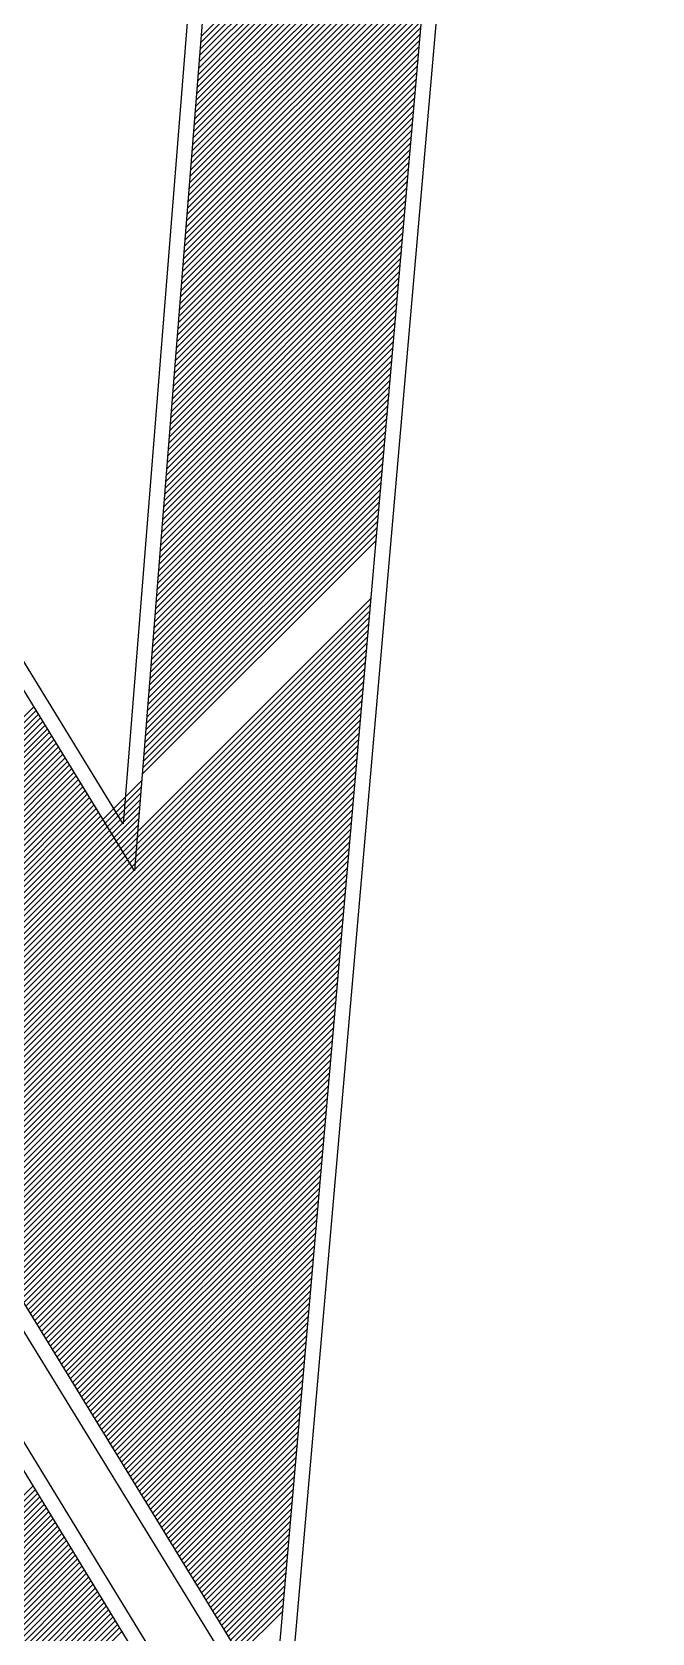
# Model space of a CAD drawing. Extents: x 3196 to 9141, y -1880 to 2325.
# Drawn here: x 8846.41 to 8853.9, y -1219.35 to -1200.01 of the extents above; entities that cross this region are included whole.
import ezdxf

# ---------------------------------------------------------------- set-up
doc = ezdxf.new("R2010")
doc.units = 0
doc.header["$MEASUREMENT"] = 0
doc.layers.add('1', color=1, linetype='CONTINUOUS')
doc.layers.add('10', color=10, linetype='CONTINUOUS')

msp = doc.modelspace()

# ---------------------------------------------------------------- linework, layer by layer
at = {"layer": '1', "linetype": 'Continuous'}
for p, q in [((8848.436518, -1200.218385), (8851.334518, -1197.320335)), ((8848.442618, -1200.141535), (8851.341268, -1197.242885)), ((8848.448768, -1200.064685), (8851.348018, -1197.165435)), ((8848.424218, -1200.372085), (8851.321018, -1197.475285)), ((8848.430368, -1200.295235), (8851.327768, -1197.397835)), ((8848.405818, -1200.602585), (8851.300718, -1197.707685)), ((8848.411968, -1200.525785), (8851.307518, -1197.630235)), ((8848.418068, -1200.448935), (8851.314268, -1197.552735)), ((8848.393568, -1200.756285), (8851.287218, -1197.862635)), ((8848.399668, -1200.679435), (8851.293968, -1197.785185)), ((8848.375168, -1200.986835), (8851.266968, -1198.095035)), ((8848.381268, -1200.909985), (8851.273718, -1198.017585)), ((8848.387418, -1200.833135), (8851.280468, -1197.940085)), ((8848.362868, -1201.140535), (8851.253418, -1198.249985)), ((8848.369018, -1201.063685), (8851.260218, -1198.172485)), ((8848.344468, -1201.371085), (8851.233168, -1198.482385)), ((8848.350618, -1201.294235), (8851.239918, -1198.404885)), ((8848.356768, -1201.217385), (8851.246668, -1198.327435)), ((8848.332218, -1201.524735), (8851.219668, -1198.637285)), ((8848.338318, -1201.447885), (8851.226418, -1198.559835)), ((8848.313818, -1201.755285), (8851.199368, -1198.869685)), ((8848.319918, -1201.678435), (8851.206118, -1198.792235)), ((8848.326068, -1201.601585), (8851.212918, -1198.714785)), ((8848.301518, -1201.908985), (8851.185868, -1199.024635)), ((8848.307668, -1201.832135), (8851.192618, -1198.947185)), ((8848.283118, -1202.139535), (8851.165618, -1199.257035)), ((8848.289268, -1202.062685), (8851.172368, -1199.179585)), ((8848.295418, -1201.985835), (8851.179118, -1199.102085)), ((8848.270868, -1202.293185), (8851.152068, -1199.411985)), ((8848.276968, -1202.216385), (8851.158818, -1199.334535)), ((8848.252468, -1202.523735), (8851.131818, -1199.644385)), ((8848.258568, -1202.446885), (8851.138568, -1199.566935)), ((8848.264718, -1202.370035), (8851.145318, -1199.489435)), ((8848.240168, -1202.677435), (8851.118318, -1199.799335)), ((8848.246318, -1202.600585), (8851.125068, -1199.721835)), ((8848.221768, -1202.907985), (8851.098018, -1200.031735)), ((8848.227918, -1202.831135), (8851.104768, -1199.954235)), ((8848.234068, -1202.754285), (8851.111568, -1199.876785)), ((8848.209518, -1203.061685), (8851.084518, -1200.186635)), ((8848.215668, -1202.984835), (8851.091268, -1200.109185)), ((8848.191118, -1203.292185), (8851.064268, -1200.419035)), ((8848.197218, -1203.215335), (8851.071018, -1200.341585)), ((8848.203368, -1203.138485), (8851.077768, -1200.264135)), ((8848.178818, -1203.445885), (8851.050718, -1200.573985)), ((8848.184968, -1203.369035), (8851.057468, -1200.496535)), ((8848.160418, -1203.676435), (8851.030468, -1200.806385)), ((8848.166568, -1203.599585), (8851.037218, -1200.728935)), ((8848.172718, -1203.522735), (8851.043968, -1200.651485)), ((8848.148168, -1203.830135), (8851.016968, -1200.961335)), ((8848.154318, -1203.753285), (8851.023718, -1200.883885)), ((8848.129768, -1204.060635), (8850.996668, -1201.193735)), ((8848.135868, -1203.983785), (8851.003418, -1201.116285)), ((8848.142018, -1203.906985), (8851.010168, -1201.038785)), ((8848.117468, -1204.214335), (8850.983168, -1201.348685)), ((8848.123618, -1204.137485), (8850.989918, -1201.271185)), ((8848.099068, -1204.444885), (8850.962868, -1201.581085)), ((8848.105218, -1204.368035), (8850.969668, -1201.503585)), ((8848.111368, -1204.291185), (8850.976418, -1201.426135)), ((8848.086818, -1204.598585), (8850.949368, -1201.735985)), ((8848.092968, -1204.521735), (8850.956118, -1201.658535)), ((8848.068418, -1204.829085), (8850.929118, -1201.968385)), ((8848.074568, -1204.752285), (8850.935868, -1201.890935)), ((8848.080668, -1204.675435), (8850.942618, -1201.813485)), ((8848.056118, -1204.982785), (8850.915618, -1202.123335)), ((8848.062268, -1204.905935), (8850.922368, -1202.045885)), ((8848.037718, -1205.213335), (8850.895318, -1202.355735)), ((8848.043868, -1205.136485), (8850.902068, -1202.278285)), ((8848.050018, -1205.059635), (8850.908818, -1202.200835)), ((8848.025468, -1205.367035), (8850.881818, -1202.510685)), ((8848.031618, -1205.290185), (8850.888568, -1202.433235)), ((8848.007068, -1205.597585), (8850.861518, -1202.743085)), ((8848.013218, -1205.520735), (8850.868318, -1202.665635)), ((8848.019318, -1205.443885), (8850.875068, -1202.588135)), ((8847.994768, -1205.751235), (8850.848018, -1202.898035)), ((8848.000918, -1205.674385), (8850.854768, -1202.820535)), ((8847.976368, -1205.981785), (8850.827768, -1203.130435)), ((8847.982518, -1205.904935), (8850.834518, -1203.052935)), ((8847.988668, -1205.828085), (8850.841268, -1202.975485)), ((8847.964118, -1206.135485), (8850.814218, -1203.285335)), ((8847.970268, -1206.058635), (8850.821018, -1203.207885)), ((8847.945718, -1206.366035), (8850.793968, -1203.517785)), ((8847.951868, -1206.289185), (8850.800718, -1203.440285)), ((8847.957968, -1206.212335), (8850.807468, -1203.362835)), ((8847.933468, -1206.519685), (8850.780468, -1203.672685)), ((8847.939568, -1206.442885), (8850.787218, -1203.595235)), ((8847.915018, -1206.750235), (8850.760168, -1203.905085)), ((8847.921168, -1206.673385), (8850.766918, -1203.827635)), ((8847.927318, -1206.596535), (8850.773718, -1203.750185)), ((8847.902768, -1206.903935), (8850.746668, -1204.060035)), ((8847.908918, -1206.827085), (8850.753418, -1203.982585)), ((8847.884368, -1207.134485), (8850.726418, -1204.292435)), ((8847.890518, -1207.057635), (8850.733168, -1204.214985)), ((8847.896618, -1206.980785), (8850.739918, -1204.137485)), ((8847.872118, -1207.288185), (8850.712868, -1204.447385)), ((8847.878218, -1207.211335), (8850.719668, -1204.369885)), ((8847.853668, -1207.518685), (8850.692618, -1204.679785)), ((8847.859818, -1207.441835), (8850.699368, -1204.602285)), ((8847.865968, -1207.364985), (8850.706118, -1204.524835)), ((8847.841418, -1207.672385), (8850.679118, -1204.834735)), ((8847.847568, -1207.595535), (8850.685868, -1204.757235)), ((8847.823018, -1207.902935), (8850.658818, -1205.067135)), ((8847.829168, -1207.826085), (8850.665568, -1204.989635)), ((8847.835268, -1207.749235), (8850.672368, -1204.912185)), ((8847.810768, -1208.056635), (8850.645318, -1205.222035)), ((8847.816868, -1207.979785), (8850.652068, -1205.144585)), ((8847.792368, -1208.287135), (8850.625068, -1205.454435)), ((8847.798468, -1208.210285), (8850.631818, -1205.376985)), ((8847.804618, -1208.133485), (8850.638568, -1205.299535)), ((8847.780068, -1208.440835), (8850.611518, -1205.609385)), ((8847.786218, -1208.363985), (8850.618268, -1205.531935)), ((8847.761668, -1208.671385), (8850.591268, -1205.841785)), ((8847.767818, -1208.594535), (8850.598018, -1205.764335)), ((8847.773918, -1208.517685), (8850.604768, -1205.686835)), ((8847.749418, -1208.825085), (8850.577768, -1205.996735)), ((8847.755518, -1208.748235), (8850.584518, -1205.919235)), ((8847.737118, -1208.978785), (8850.564218, -1206.151635)), ((8847.743268, -1208.901935), (8850.570968, -1206.074185)), ((8844.662018, -1212.690285), (8850.503418, -1206.848885)), ((8844.688918, -1212.734085), (8850.496668, -1206.926335)), ((8844.715818, -1212.777935), (8850.489918, -1207.003785)), ((8844.742668, -1212.821735), (8850.483168, -1207.081285)), ((8844.769568, -1212.865585), (8850.476418, -1207.158735)), ((8844.796468, -1212.909385), (8850.469618, -1207.236185)), ((8844.823368, -1212.953185), (8850.462868, -1207.313685)), ((8844.850218, -1212.997035), (8850.456118, -1207.391135)), ((8844.877118, -1213.040835), (8850.449368, -1207.468585)), ((8844.904018, -1213.084685), (8850.442618, -1207.546085)), ((8844.930918, -1213.128485), (8850.435868, -1207.623535)), ((8844.957768, -1213.172335), (8850.429118, -1207.701035)), ((8844.984668, -1213.216135), (8850.422318, -1207.778485)), ((8845.011568, -1213.259985), (8850.415568, -1207.855935)), ((8845.038468, -1213.303785), (8850.408818, -1207.933435)), ((8843.613418, -1210.981185), (8846.430368, -1208.164185)), ((8845.065318, -1213.347635), (8850.402068, -1208.010885)), ((8845.092218, -1213.391435), (8850.395318, -1208.088335)), ((8845.119118, -1213.435285), (8850.388568, -1208.165835)), ((8843.640268, -1211.024985), (8846.457218, -1208.208035)), ((8843.667168, -1211.068835), (8846.484118, -1208.251885)), ((8843.694068, -1211.112635), (8846.510968, -1208.295735)), ((8843.720968, -1211.156485), (8846.537868, -1208.339585)), ((8845.146018, -1213.479085), (8850.381818, -1208.243285)), ((8845.172868, -1213.522885), (8850.375018, -1208.320735)), ((8843.747818, -1211.200285), (8846.564718, -1208.383385)), ((8843.774718, -1211.244085), (8846.591568, -1208.427235)), ((8843.801618, -1211.287935), (8846.618468, -1208.471085)), ((8843.828518, -1211.331735), (8846.645318, -1208.514935)), ((8843.855368, -1211.375585), (8846.672218, -1208.558785)), ((8845.199768, -1213.566735), (8850.368268, -1208.398235)), ((8845.226668, -1213.610535), (8850.361518, -1208.475685)), ((8845.253568, -1213.654385), (8850.354768, -1208.553135)), ((8843.882268, -1211.419385), (8846.699068, -1208.602585)), ((8843.909168, -1211.463235), (8846.725968, -1208.646435)), ((8843.936068, -1211.507035), (8846.752818, -1208.690285)), ((8843.962918, -1211.550885), (8846.779668, -1208.734135)), ((8845.280418, -1213.698185), (8850.348018, -1208.630635)), ((8845.307318, -1213.742035), (8850.341268, -1208.708085)), ((8843.989818, -1211.594685), (8846.806568, -1208.777935)), ((8844.016718, -1211.638535), (8846.833418, -1208.821785)), ((8844.043618, -1211.682335), (8846.860318, -1208.865635)), ((8844.070518, -1211.726185), (8846.887168, -1208.909485)), ((8845.334218, -1213.785835), (8850.334518, -1208.785535)), ((8845.361118, -1213.829685), (8850.327718, -1208.863035)), ((8845.387968, -1213.873485), (8850.320968, -1208.940485)), ((8844.097368, -1211.769985), (8846.914068, -1208.953335)), ((8844.124268, -1211.813785), (8846.940918, -1208.997135)), ((8844.151168, -1211.857635), (8846.967768, -1209.040985)), ((8844.178068, -1211.901435), (8846.994668, -1209.084835)), ((8844.204918, -1211.945285), (8847.021518, -1209.128685)), ((8844.446918, -1212.339685), (8847.731018, -1209.055585)), ((8844.473818, -1212.383485), (8847.724868, -1209.132435)), ((8845.414868, -1213.917335), (8850.314218, -1209.017985)), ((8845.441768, -1213.961135), (8850.307468, -1209.095435)), ((8844.231818, -1211.989085), (8847.048418, -1209.172535)), ((8844.258718, -1212.032935), (8847.075268, -1209.216335)), ((8844.285618, -1212.076735), (8847.102168, -1209.260185)), ((8844.312468, -1212.120585), (8847.129018, -1209.304035)), ((8844.500718, -1212.427335), (8847.718718, -1209.209285)), ((8844.527568, -1212.471135), (8847.712568, -1209.286135)), ((8845.468668, -1214.004985), (8850.300718, -1209.172885)), ((8845.495518, -1214.048785), (8850.293968, -1209.250385)), ((8845.522418, -1214.092585), (8850.287218, -1209.327835)), ((8844.339368, -1212.164385), (8847.155868, -1209.347885)), ((8844.366268, -1212.208235), (8847.182768, -1209.391735)), ((8844.393168, -1212.252035), (8847.209618, -1209.435535)), ((8844.420018, -1212.295885), (8847.236518, -1209.479385)), ((8844.554468, -1212.514985), (8847.706468, -1209.362985)), ((8844.581368, -1212.558785), (8847.700318, -1209.439835)), ((8844.608268, -1212.602635), (8847.694168, -1209.516685)), ((8845.549318, -1214.136435), (8850.280468, -1209.405285)), ((8845.576218, -1214.180235), (8850.273668, -1209.482785)), ((8844.635118, -1212.646435), (8847.688068, -1209.593535)), ((8845.603068, -1214.224085), (8850.266918, -1209.560235)), ((8845.629968, -1214.267885), (8850.260168, -1209.637685)), ((8845.656868, -1214.311735), (8850.253418, -1209.715185)), ((8845.683768, -1214.355535), (8850.246668, -1209.792635)), ((8845.710618, -1214.399385), (8850.239918, -1209.870085)), ((8845.737518, -1214.443185), (8850.233168, -1209.947585)), ((8845.764418, -1214.487035), (8850.226368, -1210.025035)), ((8845.791318, -1214.530835), (8850.219618, -1210.102485)), ((8845.818168, -1214.574635), (8850.212868, -1210.179985)), ((8845.845068, -1214.618485), (8850.206118, -1210.257435)), ((8845.871968, -1214.662285), (8850.199368, -1210.334885)), ((8845.898868, -1214.706135), (8850.192618, -1210.412385)), ((8845.925718, -1214.749935), (8850.185868, -1210.489835)), ((8845.952618, -1214.793785), (8850.179068, -1210.567335)), ((8845.979518, -1214.837585), (8850.172318, -1210.644785)), ((8846.006418, -1214.881435), (8850.165568, -1210.722235)), ((8846.033268, -1214.925235), (8850.158818, -1210.799735)), ((8846.060168, -1214.969085), (8850.152068, -1210.877185)), ((8846.087068, -1215.012885), (8850.145318, -1210.954635)), ((8846.113968, -1215.056735), (8850.138568, -1211.032135)), ((8846.140818, -1215.100535), (8850.131768, -1211.109585)), ((8846.167718, -1215.144335), (8850.125018, -1211.187035)), ((8846.194618, -1215.188185), (8850.118268, -1211.264535)), ((8846.221518, -1215.231985), (8850.111518, -1211.341985)), ((8846.248368, -1215.275835), (8850.104768, -1211.419435)), ((8846.275268, -1215.319635), (8850.098018, -1211.496935)), ((8846.302168, -1215.363485), (8850.091268, -1211.574385)), ((8846.329068, -1215.407285), (8850.084518, -1211.651835)), ((8846.355918, -1215.451135), (8850.077718, -1211.729335)), ((8846.382818, -1215.494935), (8850.070968, -1211.806785)), ((8846.409718, -1215.538785), (8850.064218, -1211.884285)), ((8846.436618, -1215.582585), (8850.057468, -1211.961735)), ((8846.463468, -1215.626435), (8850.050718, -1212.039185)), ((8846.490368, -1215.670235), (8850.043968, -1212.116685)), ((8846.517268, -1215.714035), (8850.037218, -1212.194135)), ((8846.544168, -1215.757885), (8850.030418, -1212.271585)), ((8846.571018, -1215.801685), (8850.023668, -1212.349085)), ((8846.597918, -1215.845535), (8850.016918, -1212.426535)), ((8846.624818, -1215.889335), (8850.010168, -1212.503985)), ((8846.651718, -1215.933185), (8850.003418, -1212.581485)), ((8846.678618, -1215.976985), (8849.996668, -1212.658935)), ((8846.705468, -1216.020835), (8849.989918, -1212.736385)), ((8846.732368, -1216.064635), (8849.983118, -1212.813885)), ((8846.759268, -1216.108485), (8849.976368, -1212.891335)), ((8846.786168, -1216.152285), (8849.969618, -1212.968785)), ((8846.813018, -1216.196135), (8849.962868, -1213.046285)), ((8846.839918, -1216.239935), (8849.956118, -1213.123735)), ((8846.866818, -1216.283735), (8849.949368, -1213.201185)), ((8846.893718, -1216.327585), (8849.942618, -1213.278685)), ((8846.920568, -1216.371385), (8849.935818, -1213.356135)), ((8846.947468, -1216.415235), (8849.929068, -1213.433635)), ((8846.974368, -1216.459035), (8849.922318, -1213.511085)), ((8847.001268, -1216.502885), (8849.915568, -1213.588535)), ((8847.028118, -1216.546685), (8849.908818, -1213.666035)), ((8847.055018, -1216.590535), (8849.902068, -1213.743485)), ((8847.081918, -1216.634335), (8849.895318, -1213.820935)), ((8847.108818, -1216.678185), (8849.888568, -1213.898435)), ((8847.135668, -1216.721985), (8849.881768, -1213.975885)), ((8847.162568, -1216.765835), (8849.875018, -1214.053335)), ((8847.189468, -1216.809635), (8849.868268, -1214.130835)), ((8847.216368, -1216.853435), (8849.861518, -1214.208285)), ((8847.243218, -1216.897285), (8849.854768, -1214.285735)), ((8847.270118, -1216.941085), (8849.848018, -1214.363235)), ((8847.297018, -1216.984935), (8849.841268, -1214.440685)), ((8847.323918, -1217.028735), (8849.834468, -1214.518135)), ((8847.350768, -1217.072585), (8849.827718, -1214.595635)), ((8847.377668, -1217.116385), (8849.820968, -1214.673085)), ((8847.404568, -1217.160235), (8849.814218, -1214.750585)), ((8847.431468, -1217.204035), (8849.807468, -1214.828035)), ((8847.458318, -1217.247885), (8849.800718, -1214.905485)), ((8847.485218, -1217.291685), (8849.793968, -1214.982985)), ((8847.512118, -1217.335535), (8849.787168, -1215.060435)), ((8847.539018, -1217.379335), (8849.780418, -1215.137885)), ((8847.565868, -1217.423135), (8849.773668, -1215.215385)), ((8847.592768, -1217.466985), (8849.766918, -1215.292835)), ((8847.619668, -1217.510785), (8849.760168, -1215.370285)), ((8847.646568, -1217.554635), (8849.753418, -1215.447785)), ((8847.673418, -1217.598435), (8849.746668, -1215.525235)), ((8847.700318, -1217.642285), (8849.739868, -1215.602685)), ((8847.727218, -1217.686085), (8849.733118, -1215.680185)), ((8847.754118, -1217.729935), (8849.726368, -1215.757635)), ((8847.780968, -1217.773735), (8849.719618, -1215.835085)), ((8847.807868, -1217.817585), (8849.712868, -1215.912585)), ((8847.834768, -1217.861385), (8849.706118, -1215.990035)), ((8847.861668, -1217.905235), (8849.699368, -1216.067535)), ((8847.888518, -1217.949035), (8849.692618, -1216.144985)), ((8847.915418, -1217.992835), (8849.685818, -1216.222435)), ((8847.942318, -1218.036685), (8849.679068, -1216.299935)), ((8847.969218, -1218.080485), (8849.672318, -1216.377385)), ((8847.996068, -1218.124335), (8849.665568, -1216.454835)), ((8848.022968, -1218.168135), (8849.658818, -1216.532335)), ((8848.049868, -1218.211985), (8849.652068, -1216.609785)), ((8848.076768, -1218.255785), (8849.645318, -1216.687235)), ((8848.103618, -1218.299635), (8849.638518, -1216.764735)), ((8848.130518, -1218.343435), (8849.631768, -1216.842185)), ((8848.157418, -1218.387285), (8849.625018, -1216.919635)), ((8848.184318, -1218.431085), (8849.618268, -1216.997135)), ((8848.211168, -1218.474935), (8849.611518, -1217.074585)), ((8848.238068, -1218.518735), (8849.604768, -1217.152035)), ((8848.264968, -1218.562535), (8849.598018, -1217.229535)), ((8848.291868, -1218.606385), (8849.591218, -1217.306985)), ((8848.318718, -1218.650185), (8849.584468, -1217.384435)), ((8843.693568, -1220.305535), (8846.418118, -1217.580935)), ((8843.720718, -1220.349085), (8846.444968, -1217.624835)), ((8848.345618, -1218.694035), (8849.577718, -1217.461935)), ((8848.372518, -1218.737835), (8849.570968, -1217.539385)), ((8848.399418, -1218.781685), (8849.564218, -1217.616885)), ((8843.747868, -1220.392635), (8846.471768, -1217.668735)), ((8843.775068, -1220.436185), (8846.498568, -1217.712635)), ((8843.802218, -1220.479735), (8846.525418, -1217.756535)), ((8843.829368, -1220.523285), (8846.552218, -1217.800435)), ((8843.856518, -1220.566835), (8846.579018, -1217.844335)), ((8848.426268, -1218.825485), (8849.557468, -1217.694335)), ((8848.453168, -1218.869335), (8849.550718, -1217.771785)), ((8843.883668, -1220.610385), (8846.605868, -1217.888235)), ((8843.910818, -1220.653935), (8846.632668, -1217.932135)), ((8843.938018, -1220.697485), (8846.659468, -1217.975985)), ((8843.965168, -1220.741035), (8846.686318, -1218.019885)), ((8848.480068, -1218.913135), (8849.543918, -1217.849285)), ((8848.506968, -1218.956985), (8849.537168, -1217.926735)), ((8848.533818, -1219.000785), (8849.530418, -1218.004185)), ((8843.992318, -1220.784585), (8846.713118, -1218.063785)), ((8844.019468, -1220.828135), (8846.739918, -1218.107685)), ((8844.046618, -1220.871685), (8846.766768, -1218.151585)), ((8844.073768, -1220.915235), (8846.793568, -1218.195485)), ((8848.560718, -1219.044635), (8849.523668, -1218.081685)), ((8848.587618, -1219.088435), (8849.516918, -1218.159135)), ((8844.100918, -1220.958835), (8846.820368, -1218.239385)), ((8844.128118, -1221.002385), (8846.847218, -1218.283285)), ((8844.155268, -1221.045935), (8846.874018, -1218.327185)), ((8844.182418, -1221.089485), (8846.900818, -1218.371035)), ((8844.209568, -1221.133035), (8846.927668, -1218.414935)), ((8848.614518, -1219.132235), (8849.510168, -1218.236585)), ((8848.641368, -1219.176085), (8849.503418, -1218.314085)), ((8848.668268, -1219.219885), (8849.496668, -1218.391535)), ((8844.236718, -1221.176585), (8846.954468, -1218.458835)), ((8844.263868, -1221.220135), (8846.981268, -1218.502735)), ((8844.291068, -1221.263685), (8847.008068, -1218.546635)), ((8844.318218, -1221.307235), (8847.034918, -1218.590535)), ((8848.695168, -1219.263735), (8849.489868, -1218.468985)), ((8848.722068, -1219.307535), (8849.483118, -1218.546485)), ((8844.345368, -1221.350785), (8847.061718, -1218.634435)), ((8844.372518, -1221.394335), (8847.088518, -1218.678335)), ((8844.399668, -1221.437885), (8847.115368, -1218.722235)), ((8844.426818, -1221.481435), (8847.142168, -1218.766085)), ((8844.454018, -1221.524985), (8847.168968, -1218.809985)), ((8848.748918, -1219.351385), (8849.476368, -1218.623935)), ((8848.775818, -1219.395185), (8849.469618, -1218.701385)), ((8848.802718, -1219.439035), (8849.462868, -1218.778885)), ((8844.481168, -1221.568535), (8847.195818, -1218.853885)), ((8844.508318, -1221.612085), (8847.222618, -1218.897785)), ((8844.535468, -1221.655635), (8847.249418, -1218.941685)), ((8844.562618, -1221.699185), (8847.276268, -1218.985585)), ((8848.829618, -1219.482835), (8849.456118, -1218.856335)), ((8848.856468, -1219.526685), (8849.449368, -1218.933835)), ((8844.589768, -1221.742785), (8847.303068, -1219.029485)), ((8844.616968, -1221.786335), (8847.329868, -1219.073385)), ((8844.644118, -1221.829885), (8847.356718, -1219.117285)), ((8844.671268, -1221.873435), (8847.383518, -1219.161135)), ((8848.883368, -1219.570485), (8849.442568, -1219.011285)), ((8848.910268, -1219.614335), (8849.435818, -1219.088735)), ((8844.698418, -1221.916985), (8847.410318, -1219.205035)), ((8844.725568, -1221.960535), (8847.437168, -1219.248935)), ((8844.752718, -1222.004085), (8847.463968, -1219.292835)), ((8844.779868, -1222.047635), (8847.490768, -1219.336735))]:
    msp.add_line(p, q, dxfattribs=at)
at = {"layer": '10', "linetype": 'Continuous'}
for p, q in [((8849.462768, -1220.860535), (8853.895318, -1170.041685)), ((8817.671718, -1170.180435), (8849.119618, -1221.656135)), ((8818.368068, -1170.180535), (8849.462768, -1220.860535)), ((8847.508068, -1209.576435), (8823.360368, -1170.180435)), ((8849.330268, -1220.298885), (8853.698068, -1170.222335)), ((8817.570268, -1170.361235), (8848.931118, -1221.694385)), ((8818.691068, -1170.361285), (8849.330268, -1220.298885)), ((8847.644068, -1210.144335), (8823.259118, -1170.361235)), ((8850.816618, -1170.404885), (8847.644068, -1210.144335)), ((8850.630668, -1170.461735), (8847.508068, -1209.576435))]:
    msp.add_line(p, q, dxfattribs=at)

doc.saveas('drawing.dxf')
